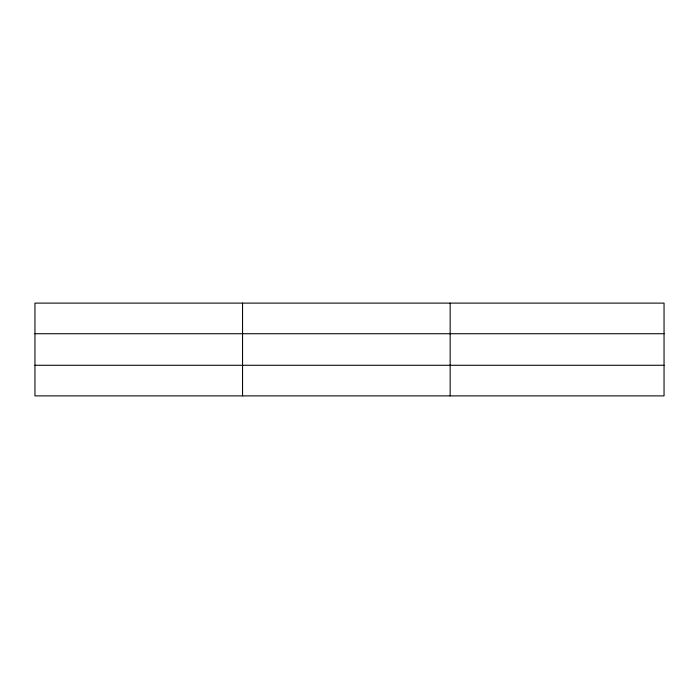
<?xml version="1.0" encoding="UTF-8"?>
<svg xmlns="http://www.w3.org/2000/svg" width="699" height="699" viewBox="0 0 699 699"><rect width="100%" height="100%" fill="white"/><g stroke="black" fill="none" stroke-linecap="round" stroke-linejoin="round"><path stroke-width="1.05" d="M242.553 303.113L242.553 395.887M450.156 303.113L450.156 395.887M664.05 333.729L664.05 303.113L34.95 303.113L34.95 395.887L664.05 395.887L664.05 333.729L34.95 333.729M34.95 365.271L664.05 365.271"/></g></svg>
